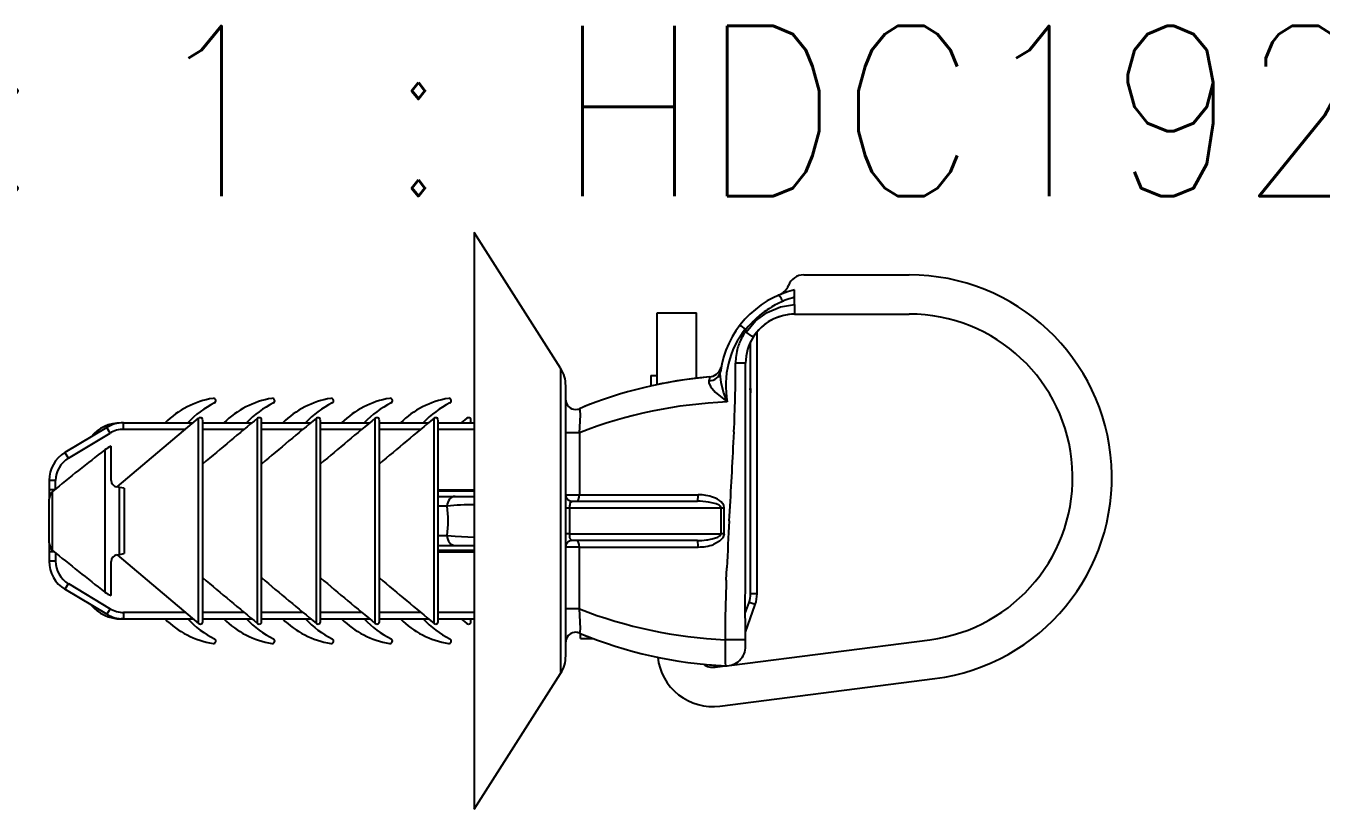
# Model space of a CAD drawing. Header units: inches. Extents: x 47316 to 59086, y 3141 to 11743.
# Drawn here: x 51168.04 to 51187.05, y 3644.28 to 3655.78 of the extents above; entities that cross this region are included whole.
import ezdxf

# ---------------------------------------------------------------- set-up
doc = ezdxf.new("R2010")
doc.units = ezdxf.units.IN
doc.header["$MEASUREMENT"] = 0
doc.styles.get("Standard").update_dxf_attribs({"font": ''})
doc.styles.get('Standard').set_extended_font_data('SimSun')

msp = doc.modelspace()

# ---------------------------------------------------------------- linework, layer by layer
at = {"color": 0, "lineweight": -3}
for p, q in [((51174.621, 3652.743), (51174.621, 3644.279)), ((51175.89, 3650.751), (51174.621, 3652.743)), ((51179.458, 3652.123), (51181.005, 3652.123)), ((51179.325, 3651.797), (51179.325, 3651.903)), ((51179.147, 3651.735), (51179.163, 3651.741)), ((51179.325, 3651.69), (51179.325, 3651.796)), ((51177.309, 3650.513), (51177.309, 3651.566)), ((51177.309, 3651.566), (51177.885, 3651.566)), ((51177.885, 3650.606), (51177.885, 3651.566)), ((51178.751, 3651.446), (51178.923, 3651.573)), ((51178.923, 3651.573), (51179.117, 3651.655)), ((51179.117, 3651.655), (51179.325, 3651.69)), ((51179.325, 3651.69), (51179.325, 3651.547)), ((51179.325, 3651.547), (51181.005, 3651.547)), ((51178.521, 3651.382), (51178.522, 3651.383)), ((51178.522, 3651.383), (51178.523, 3651.382)), ((51178.523, 3651.382), (51178.534, 3651.376)), ((51178.534, 3651.376), (51178.6, 3651.328)), ((51178.605, 3651.313), (51178.605, 3651.304)), ((51178.614, 3651.28), (51178.751, 3651.446)), ((51178.688, 3651.411), (51178.691, 3651.414)), ((51178.691, 3651.414), (51178.697, 3651.421)), ((51178.697, 3651.421), (51178.716, 3651.441)), ((51178.602, 3651.299), (51178.605, 3651.304)), ((51178.695, 3651.225), (51178.614, 3651.28)), ((51178.677, 3650.456), (51178.677, 3651.141)), ((51178.714, 3651.211), (51178.695, 3651.225)), ((51178.715, 3651.209), (51178.714, 3651.211)), ((51178.773, 3647.44), (51178.773, 3651.289)), ((51178.773, 3647.44), (51178.773, 3651.289)), ((51175.89, 3650.751), (51175.89, 3646.27)), ((51178.241, 3650.753), (51178.246, 3650.77)), ((51178.246, 3650.769), (51178.241, 3650.753)), ((51178.605, 3650.827), (51178.458, 3650.827)), ((51178.459, 3650.812), (51178.459, 3650.827)), ((51178.605, 3648.427), (51178.605, 3650.827)), ((51177.213, 3650.647), (51177.309, 3650.647)), ((51177.213, 3650.647), (51177.213, 3650.492)), ((51178.076, 3650.625), (51177.981, 3650.616)), ((51178.073, 3650.597), (51178.067, 3650.566)), ((51178.067, 3650.566), (51178.067, 3650.539)), ((51178.077, 3650.621), (51178.073, 3650.597)), ((51178.076, 3650.625), (51178.076, 3650.624)), ((51178.076, 3650.624), (51178.076, 3650.624)), ((51178.076, 3650.624), (51178.077, 3650.621)), ((51178.233, 3650.672), (51178.235, 3650.701)), ((51178.245, 3650.542), (51178.233, 3650.672)), ((51175.965, 3646.528), (51175.965, 3650.493)), ((51178.067, 3650.539), (51178.092, 3650.483)), ((51178.092, 3650.483), (51178.159, 3650.403)), ((51178.159, 3650.403), (51178.336, 3650.257)), ((51178.282, 3650.401), (51178.245, 3650.542)), ((51178.336, 3650.257), (51178.282, 3650.401)), ((51178.677, 3650.456), (51178.672, 3650.455)), ((51178.677, 3650.456), (51178.677, 3650.389)), ((51178.677, 3647.44), (51178.677, 3650.389)), ((51170.793, 3650.311), (51170.788, 3650.31)), ((51171.657, 3650.311), (51171.652, 3650.31)), ((51172.521, 3650.311), (51172.516, 3650.31)), ((51173.385, 3650.311), (51173.38, 3650.31)), ((51174.249, 3650.311), (51174.244, 3650.31)), ((51169.379, 3649.01), (51170.576, 3650.017)), ((51170.576, 3647.004), (51170.576, 3650.017)), ((51170.637, 3647.029), (51170.637, 3649.992)), ((51171.44, 3647.004), (51171.44, 3650.017)), ((51171.501, 3647.029), (51171.501, 3649.992)), ((51172.304, 3647.004), (51172.304, 3650.017)), ((51172.365, 3647.029), (51172.365, 3649.992)), ((51173.168, 3647.004), (51173.168, 3650.017)), ((51173.229, 3647.029), (51173.229, 3649.992)), ((51174.032, 3647.004), (51174.032, 3650.017)), ((51174.093, 3647.029), (51174.093, 3649.992)), ((51174.512, 3650.017), (51174.432, 3649.951)), ((51174.573, 3649.951), (51174.573, 3649.992)), ((51176.176, 3650.162), (51176.165, 3650.158)), ((51176.167, 3650.158), (51176.165, 3650.158)), ((51176.165, 3649.804), (51176.181, 3650.065)), ((51176.169, 3650.158), (51176.167, 3650.158)), ((51176.171, 3650.155), (51176.169, 3650.158)), ((51176.176, 3650.138), (51176.171, 3650.155)), ((51176.181, 3650.065), (51176.176, 3650.138)), ((51169.227, 3649.882), (51168.614, 3649.515)), ((51168.664, 3649.432), (51169.277, 3649.8)), ((51169.277, 3649.8), (51169.227, 3649.882)), ((51169.474, 3649.951), (51169.437, 3649.951)), ((51169.474, 3649.951), (51170.496, 3649.951)), ((51169.474, 3649.855), (51169.474, 3649.951)), ((51170.38, 3649.855), (51169.474, 3649.855)), ((51170.637, 3649.951), (51171.36, 3649.951)), ((51171.244, 3649.855), (51170.637, 3649.855)), ((51171.501, 3649.951), (51172.224, 3649.951)), ((51172.108, 3649.855), (51171.501, 3649.855)), ((51172.365, 3649.951), (51173.088, 3649.951)), ((51172.972, 3649.855), (51172.365, 3649.855)), ((51173.229, 3649.951), (51173.952, 3649.951)), ((51173.836, 3649.855), (51173.229, 3649.855)), ((51174.093, 3649.951), (51174.621, 3649.951)), ((51174.621, 3649.855), (51174.093, 3649.855)), ((51176.109, 3649.804), (51175.965, 3649.804)), ((51176.165, 3649.804), (51176.109, 3649.804)), ((51176.165, 3649.804), (51176.165, 3648.895)), ((51178.428, 3649.661), (51178.435, 3649.818)), ((51169.293, 3649.105), (51169.293, 3649.607)), ((51168.664, 3649.432), (51168.614, 3649.515)), ((51169.2, 3649.555), (51169.2, 3647.466)), ((51168.381, 3649.103), (51168.381, 3648.967)), ((51168.477, 3649.103), (51168.381, 3649.103)), ((51168.477, 3648.981), (51168.477, 3649.103)), ((51168.381, 3648.967), (51168.381, 3648.831)), ((51168.46, 3648.967), (51168.381, 3648.967)), ((51168.433, 3648.077), (51168.433, 3648.944)), ((51169.416, 3649.003), (51169.373, 3649.011)), ((51169.416, 3648.018), (51169.416, 3649.003)), ((51169.485, 3648.991), (51169.416, 3649.003)), ((51169.485, 3648.991), (51169.485, 3648.031)), ((51174.093, 3648.967), (51174.621, 3648.967)), ((51174.621, 3648.946), (51174.093, 3648.946)), ((51174.093, 3648.871), (51174.341, 3648.871)), ((51174.341, 3648.871), (51174.623, 3648.871)), ((51175.965, 3648.895), (51176.109, 3648.895)), ((51176.109, 3648.895), (51176.165, 3648.895)), ((51176.165, 3648.895), (51177.909, 3648.895)), ((51168.381, 3648.19), (51168.381, 3648.832)), ((51174.223, 3648.727), (51174.093, 3648.727)), ((51175.965, 3648.703), (51176.021, 3648.703)), ((51176.021, 3648.703), (51176.021, 3648.319)), ((51176.021, 3648.703), (51178.245, 3648.703)), ((51176.036, 3648.783), (51176.024, 3648.764)), ((51176.053, 3648.797), (51176.036, 3648.783)), ((51176.061, 3648.799), (51176.053, 3648.797)), ((51176.061, 3648.799), (51177.898, 3648.799)), ((51178.085, 3648.783), (51178.06, 3648.787)), ((51178.173, 3648.762), (51178.085, 3648.783)), ((51178.218, 3648.741), (51178.173, 3648.762)), ((51178.234, 3648.727), (51178.218, 3648.741)), ((51178.245, 3648.703), (51178.234, 3648.727)), ((51178.245, 3648.319), (51178.245, 3648.703)), ((51178.245, 3648.703), (51178.286, 3648.703)), ((51178.286, 3648.741), (51178.248, 3648.79)), ((51178.291, 3648.703), (51178.286, 3648.741)), ((51178.286, 3648.703), (51178.286, 3648.319)), ((51174.093, 3648.295), (51174.223, 3648.295)), ((51174.223, 3648.295), (51174.342, 3648.284)), ((51174.342, 3648.284), (51174.622, 3648.273)), ((51176.021, 3648.319), (51175.965, 3648.319)), ((51176.021, 3648.319), (51176.021, 3648.27)), ((51176.021, 3648.319), (51178.245, 3648.319)), ((51176.021, 3648.27), (51176.027, 3648.252)), ((51178.113, 3648.245), (51178.197, 3648.272)), ((51178.197, 3648.272), (51178.229, 3648.292)), ((51178.229, 3648.292), (51178.243, 3648.31)), ((51178.243, 3648.31), (51178.245, 3648.319)), ((51178.291, 3648.319), (51178.245, 3648.319)), ((51178.291, 3648.319), (51178.27, 3648.261)), ((51168.381, 3648.189), (51168.381, 3648.055)), ((51174.093, 3648.151), (51174.341, 3648.151)), ((51174.341, 3648.151), (51174.623, 3648.151)), ((51176.109, 3648.127), (51175.965, 3648.127)), ((51176.027, 3648.252), (51176.049, 3648.227)), ((51176.061, 3648.223), (51176.043, 3648.221)), ((51176.049, 3648.227), (51176.061, 3648.223)), ((51177.898, 3648.223), (51176.061, 3648.223)), ((51176.165, 3648.127), (51176.109, 3648.127)), ((51176.165, 3647.218), (51176.165, 3648.127)), ((51176.165, 3648.127), (51177.909, 3648.127)), ((51178.222, 3648.213), (51178.134, 3648.166)), ((51178.27, 3648.261), (51178.222, 3648.213)), ((51168.381, 3648.055), (51168.381, 3647.918)), ((51168.46, 3648.055), (51168.381, 3648.055)), ((51168.477, 3647.918), (51168.381, 3647.918)), ((51168.477, 3648.04), (51168.477, 3647.918)), ((51169.293, 3647.414), (51169.293, 3647.916)), ((51169.373, 3648.011), (51169.416, 3648.018)), ((51169.379, 3648.012), (51170.576, 3647.004)), ((51169.416, 3648.018), (51169.485, 3648.031)), ((51174.621, 3648.075), (51174.093, 3648.075)), ((51174.093, 3648.055), (51174.621, 3648.055)), ((51178.322, 3647.638), (51178.33, 3647.821)), ((51168.664, 3647.589), (51168.614, 3647.507)), ((51168.664, 3647.589), (51169.277, 3647.221)), ((51169.227, 3647.139), (51168.614, 3647.507)), ((51178.773, 3647.44), (51178.677, 3647.44)), ((51169.277, 3647.221), (51169.227, 3647.139)), ((51170.38, 3647.167), (51169.474, 3647.167)), ((51169.474, 3647.167), (51169.474, 3647.071)), ((51171.244, 3647.167), (51170.637, 3647.167)), ((51172.108, 3647.167), (51171.501, 3647.167)), ((51172.972, 3647.167), (51172.365, 3647.167)), ((51173.836, 3647.167), (51173.229, 3647.167)), ((51174.621, 3647.167), (51174.093, 3647.167)), ((51176.109, 3647.218), (51175.965, 3647.218)), ((51176.165, 3647.218), (51176.109, 3647.218)), ((51176.18, 3646.929), (51176.165, 3647.218)), ((51178.601, 3647.156), (51178.656, 3647.313)), ((51178.603, 3647.003), (51178.601, 3647.156)), ((51178.605, 3646.879), (51178.746, 3647.282)), ((51178.605, 3646.879), (51178.746, 3647.282)), ((51178.746, 3647.282), (51178.656, 3647.313)), ((51169.474, 3647.071), (51169.437, 3647.071)), ((51169.474, 3647.071), (51170.496, 3647.071)), ((51170.637, 3647.071), (51171.36, 3647.071)), ((51171.501, 3647.071), (51172.224, 3647.071)), ((51172.365, 3647.071), (51173.088, 3647.071)), ((51173.229, 3647.071), (51173.952, 3647.071)), ((51174.093, 3647.071), (51174.621, 3647.071)), ((51174.432, 3647.071), (51174.512, 3647.004)), ((51174.573, 3647.029), (51174.573, 3647.071)), ((51178.605, 3646.908), (51178.603, 3647.003)), ((51176.165, 3646.863), (51176.167, 3646.863)), ((51176.176, 3646.859), (51176.165, 3646.863)), ((51176.167, 3646.863), (51176.169, 3646.864)), ((51176.169, 3646.864), (51176.172, 3646.868)), ((51176.172, 3646.868), (51176.176, 3646.881)), ((51176.176, 3646.881), (51176.18, 3646.929)), ((51176.181, 3646.783), (51176.181, 3646.857)), ((51176.181, 3646.783), (51176.368, 3646.783)), ((51178.605, 3646.765), (51178.304, 3646.765)), ((51178.401, 3646.394), (51181.31, 3646.766)), ((51178.605, 3646.765), (51178.605, 3646.908)), ((51178.605, 3646.67), (51178.605, 3646.765)), ((51178.156, 3646.363), (51178.306, 3646.382)), ((51174.621, 3644.279), (51175.89, 3646.27)), ((51178.229, 3645.791), (51181.383, 3646.195))]:
    msp.add_line(p, q, dxfattribs=at)
for centre, radius, start, end in [((51179.458, 3651.883), 0.24, 90, 159.5754), ((51181.005, 3649.147), 2.976, 277.2915, 90), ((51179.661, 3650.503), 1.44, 103.4934, 172.0715), ((51179.008, 3652.05), 0.24, 292.8986, 339.5754), ((51179.697, 3650.46), 1.388, 117.2417, 121.6612), ((51179.676, 3650.507), 1.336, 113.3087, 117.3719), ((51180.19, 3648.977), 2.949, 107.0566, 110.387), ((51179.329, 3650.82), 0.726, 90.2756, 147.6434), ((51179.626, 3650.553), 1.271, 125.993, 135.7179), ((51179.329, 3650.819), 0.728, 90.3191, 139.7673), ((51179.882, 3650.182), 1.722, 122.0675, 125.6445), ((51181.005, 3649.147), 2.4, 277.2915, 90), ((51179.653, 3650.5), 1.339, 141.8026, 190.4232), ((51178.588, 3651.316), 0.0173, 352.3264, 44.4684), ((51179.656, 3650.508), 1.324, 136.9955, 142.5376), ((51179.181, 3650.841), 0.724, 156.6597, 163.0389), ((51180.451, 3650.264), 2.119, 150.744, 155.9399), ((51178.633, 3651.3), 0.0276, 170.9172, 225.9473), ((51179.325, 3650.827), 0.72, 147.9223, 180), ((51179.335, 3650.824), 0.877, 164.9413, 179.8409), ((51175.485, 3650.493), 0.48, 0, 32.5), ((51178.06, 3650.816), 0.192, 274.7934, 340.9091), ((51154.36, 3650.903), 24.099, 357.4194, 359.7841), ((51178.625, 3644.224), 6.424, 94.9045, 112.4132), ((51178.626, 3644.224), 6.424, 96.6186, 101.8246), ((51178.605, 3644.309), 6.338, 95.6501, 96.5229), ((51178.293, 3650.389), 0.384, 0, 9.9262), ((51170.997, 3649.031), 1.296, 99.3175, 134.8142), ((51171.459, 3648.958), 1.44, 116.8247, 136.3935), ((51170.793, 3650.275), 0.036, 296.8247, 90), ((51171.861, 3649.031), 1.296, 99.3175, 134.8142), ((51172.323, 3648.958), 1.44, 116.8247, 136.3935), ((51171.657, 3650.275), 0.036, 296.8247, 90), ((51172.725, 3649.031), 1.296, 99.3175, 134.8142), ((51173.187, 3648.958), 1.44, 116.8247, 136.3935), ((51172.521, 3650.275), 0.036, 296.8247, 90), ((51173.589, 3649.031), 1.296, 99.3175, 134.8142), ((51174.051, 3648.958), 1.44, 116.8247, 136.3935), ((51173.385, 3650.275), 0.036, 296.8247, 90), ((51174.453, 3649.031), 1.296, 99.3175, 134.8142), ((51174.915, 3648.958), 1.44, 116.8247, 136.3935), ((51174.249, 3650.275), 0.036, 296.8247, 90), ((51176.075, 3650.288), 0.11, 181.9576, 193.031), ((51176.109, 3650.291), 0.144, 191.25, 281.3239), ((51178.602, 3643.554), 6.708, 92.2771, 111.3053), ((51178.528, 3644.492), 6.139, 111.0246, 112.5281), ((51170.601, 3649.987), 0.0385, 89.6516, 129.0315), ((51170.602, 3649.991), 0.0352, 2.9821, 92.7161), ((51236.436, 3571.123), 102.219, 129.48278, 130.06838), ((51171.465, 3649.987), 0.0385, 89.6516, 129.0315), ((51171.466, 3649.991), 0.0352, 2.9821, 92.7161), ((51237.3, 3571.123), 102.219, 129.48278, 130.06838), ((51172.329, 3649.987), 0.0385, 89.6516, 129.0315), ((51172.33, 3649.991), 0.0352, 2.9821, 92.7161), ((51238.164, 3571.123), 102.219, 129.48278, 130.06838), ((51173.193, 3649.987), 0.0385, 89.6516, 129.0315), ((51173.194, 3649.991), 0.0352, 2.9821, 92.7161), ((51239.028, 3571.123), 102.219, 129.48278, 130.06838), ((51174.057, 3649.987), 0.0385, 89.6516, 129.0315), ((51174.058, 3649.991), 0.0352, 2.9821, 92.7161), ((51174.537, 3649.987), 0.0385, 89.6516, 129.0315), ((51174.538, 3649.991), 0.0352, 2.9836, 92.7153), ((51176.109, 3650.293), 0.146, 281.4532, 292.6336), ((51169.437, 3649.375), 0.576, 90, 140.3602), ((51169.474, 3649.471), 0.48, 90, 120.9638), ((51169.474, 3649.471), 0.384, 90, 120.9638), ((51169.409, 3649.285), 0.342, 109.7908, 127.7746), ((51066.832, 3655.167), 111.732, 356.58456, 357.17524), ((51168.861, 3649.103), 0.48, 120.9638, 180), ((51187.124, 3626.253), 29.398, 127.5686, 129.4802), ((51168.861, 3649.103), 0.384, 120.9638, 180), ((51169.389, 3649.105), 0.096, 180, 260), ((51168.527, 3648.833), 0.145, 130.3001, 180.6759), ((51176.003, 3648.89), 0.0377, 172.5137, 196.3386), ((51176.061, 3648.895), 0.096, 189.3419, 202.5), ((51176.061, 3648.895), 0.096, 202.5033, 258.7468), ((51177.916, 3648.26), 0.635, 69.9027, 90.6312), ((51177.989, 3648.468), 0.414, 51.2177, 69.5641), ((51174.627, 3644.842), 3.906, 90.0798, 95.9409), ((51172.669, 3648.511), 1.569, 352.0871, 7.9129), ((51176.583, 3648.706), 0.562, 174.0544, 180.3393), ((51176.061, 3648.895), 0.096, 258.75, 270), ((51177.903, 3647.758), 1.041, 81.316, 90.2623), ((51236.788, 3645.179), 58.518, 176.73647, 177.41236), ((50905.393, 3648.85), 273.212, 359.64476, 359.91127), ((51168.527, 3648.188), 0.145, 179.3241, 229.6999), ((51176.003, 3648.132), 0.0374, 163.5093, 187.6159), ((51176.061, 3648.127), 0.096, 157.5, 170.6451), ((51176.061, 3648.127), 0.096, 101.2532, 157.4967), ((51177.899, 3649.325), 1.102, 269.9787, 276.8327), ((51177.914, 3648.772), 0.645, 269.5821, 290.0008), ((51177.949, 3648.965), 0.738, 276.2466, 282.8147), ((51168.861, 3647.918), 0.48, 180, 239.0362), ((51187.124, 3670.768), 29.398, 230.5198, 232.4314), ((51168.861, 3647.918), 0.384, 180, 239.0362), ((51169.389, 3647.916), 0.096, 100, 180), ((51236.436, 3725.899), 102.219, 229.93162, 230.51723), ((51237.3, 3725.899), 102.219, 229.93162, 230.51723), ((51238.164, 3725.899), 102.219, 229.93162, 230.51723), ((51239.028, 3725.899), 102.219, 229.93162, 230.51723), ((51201.415, 3646.697), 23.112, 177.6667, 179.8306), ((51169.409, 3647.736), 0.342, 232.2212, 250.2134), ((51178.293, 3647.44), 0.384, 340.71, 0), ((51178.293, 3647.44), 0.48, 340.71, 0), ((51178.293, 3647.44), 0.48, 340.71, 0), ((51169.437, 3647.647), 0.576, 219.6396, 270), ((51169.474, 3647.551), 0.48, 239.0362, 270), ((51169.474, 3647.551), 0.384, 239.0362, 270), ((51178.612, 3653.514), 6.755, 248.7591, 267.3804), ((51170.997, 3647.99), 1.296, 225.1857, 260.6825), ((51171.459, 3648.064), 1.44, 223.6065, 243.1753), ((51170.601, 3647.034), 0.0385, 230.9685, 270.3484), ((51170.602, 3647.031), 0.0352, 267.2839, 357.0179), ((51171.861, 3647.99), 1.296, 225.1857, 260.6825), ((51172.323, 3648.064), 1.44, 223.6065, 243.1753), ((51171.465, 3647.034), 0.0385, 230.9685, 270.3484), ((51171.466, 3647.031), 0.0352, 267.2839, 357.0179), ((51172.725, 3647.99), 1.296, 225.1857, 260.6825), ((51173.187, 3648.064), 1.44, 223.6065, 243.1753), ((51172.329, 3647.034), 0.0385, 230.9685, 270.3484), ((51172.33, 3647.031), 0.0352, 267.2839, 357.0179), ((51173.589, 3647.99), 1.296, 225.1857, 260.6825), ((51174.051, 3648.064), 1.44, 223.6065, 243.1753), ((51173.193, 3647.034), 0.0385, 230.9685, 270.3484), ((51173.194, 3647.031), 0.0352, 267.2839, 357.0179), ((51174.453, 3647.99), 1.296, 225.1857, 260.6825), ((51174.915, 3648.064), 1.44, 223.6065, 243.1753), ((51174.057, 3647.034), 0.0385, 230.9685, 270.3484), ((51174.058, 3647.031), 0.0352, 267.2839, 357.0179), ((51174.537, 3647.034), 0.0385, 230.9685, 270.3484), ((51174.538, 3647.031), 0.0352, 267.2839, 357.0179), ((51170.793, 3646.747), 0.036, 260.6825, 63.1753), ((51171.657, 3646.747), 0.036, 260.6825, 63.1753), ((51172.521, 3646.747), 0.036, 260.6825, 63.1753), ((51173.385, 3646.747), 0.036, 260.6825, 63.1753), ((51174.249, 3646.747), 0.036, 260.6825, 63.1753), ((51176.107, 3646.731), 0.142, 159.0195, 178.3513), ((51176.109, 3646.731), 0.144, 78.6761, 159.2352), ((51176.109, 3646.73), 0.144, 67.3201, 80.8333), ((51176.109, 3646.728), 0.146, 67.3571, 78.5461), ((51178.537, 3652.552), 6.163, 247.4755, 249.3999), ((51178.621, 3652.781), 6.407, 247.5698, 267.18), ((51195.386, 3646.74), 17.082, 179.9141, 181.2012), ((51178.317, 3646.67), 0.288, 267.6573, 0), ((51175.485, 3646.528), 0.48, 327.5, 0), ((51178.125, 3646.601), 0.816, 186.5572, 277.2915), ((51178.125, 3646.601), 0.24, 234.627, 277.2915), ((51178.599, 3652.56), 6.185, 265.1615, 267.2625)]:
    msp.add_arc(centre, radius, start, end, dxfattribs=at)
for centre, major_axis, ratio, start_param, end_param in [((51179.124, 3651.735), (0.0384, -0.088), 0.222767, 1.473874, 3.141593), ((51178.045, 3650.728), (-0.19, 0.026), 0.841859, 1.802331, 3.141593), ((51174.341, 3648.727), (0, 0.144), 0.819152, 0, 1.570796), ((51176.128, 3648.895), (0, 0.096), 0.386497, 3.141593, 4.712389), ((51177.898, 3648.895), (0, 0.096), 0.110321, 3.141593, 4.712389), ((51174.341, 3648.295), (0, -0.144), 0.819152, 4.712389, 6.283185), ((51176.128, 3648.127), (0, 0.096), 0.386497, 4.712389, 6.283185), ((51177.898, 3648.127), (0, 0.096), 0.110321, 4.712389, 6.283185)]:
    msp.add_ellipse(centre, major_axis=major_axis, ratio=ratio, start_param=start_param, end_param=end_param, dxfattribs=at)

# ---------------------------------------------------------------- texts
at = {"color": 42, "linetype": 'Continuous', "lineweight": 15, "insert": (51159.338, 3655.779), "char_height": 2.5, "width": 38.03571, "attachment_point": 1}
msp.add_mtext('\\Fromans.shx;\\W0.9000000000;\\T1.0000000000;\\o\\lCLIP : 1 : HDC19201', dxfattribs=at)

doc.saveas('drawing.dxf')
